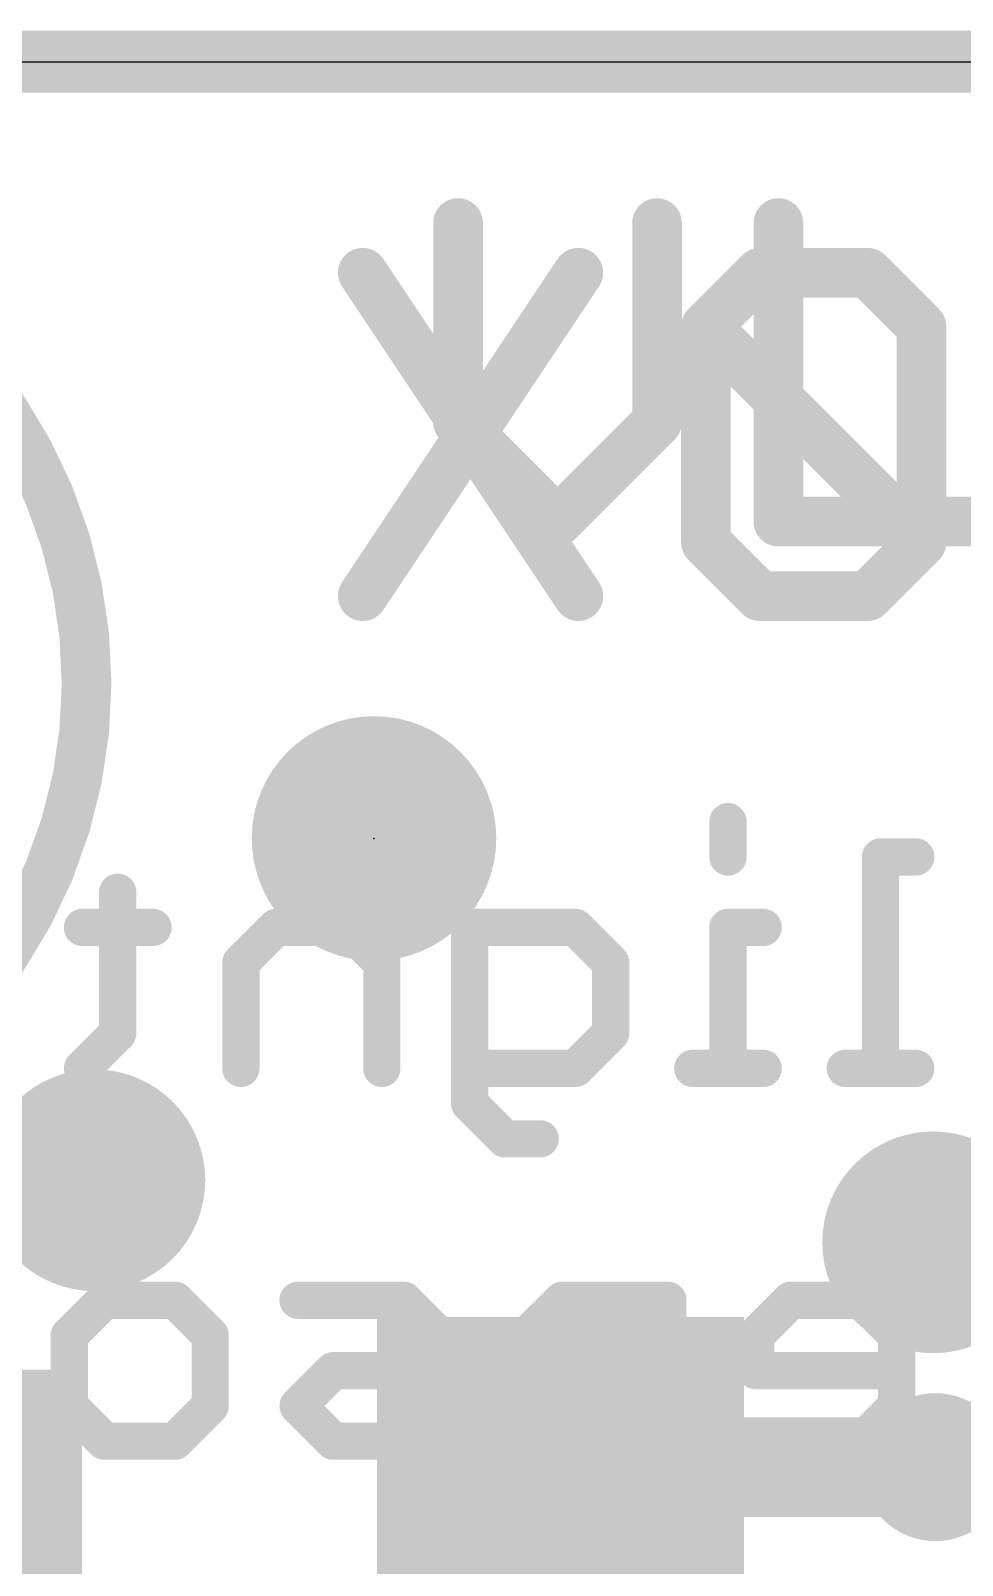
# Model space of a CAD drawing. Extents: x -0.1 to 20.4, y -0.1 to 17.9.
# Drawn here: x 4.31 to 8.12, y 11.63 to 17.91 of the extents above; entities that cross this region are included whole.
import ezdxf

# ---------------------------------------------------------------- set-up
doc = ezdxf.new("R2010")
doc.units = 0
for name, color, linetype in [('1', 12, 'CONTINUOUS'), ('16', 132, 'CONTINUOUS'), ('18', 110, 'CONTINUOUS'), ('20', 53, 'CONTINUOUS'), ('21', 40, 'CONTINUOUS'), ('22', 6, 'CONTINUOUS'), ('23', 53, 'CONTINUOUS')]:
    doc.layers.add(name, color=color, linetype=linetype)

# ---------------------------------------------------------------- blocks, each defined once
blk = doc.blocks.new('RECT')
blk.add_solid([(-0.5, -0.5), (0.5, -0.5), (-0.5, 0.5), (0.5, 0.5)])
blk = doc.blocks.new('PIE')
at = {"const_width": 0.5}
blk.add_lwpolyline([(0, -0.25, 1), (0, 0.25, 1), (0, -0.25)], format="xyb", dxfattribs=at)
blk = doc.blocks.new('ROUNDV')
at = {"const_width": 0.5}
blk.add_lwpolyline([(0, -0.25, 1), (0, 0.25, 1), (0, -0.25)], format="xyb", dxfattribs=at)

msp = doc.modelspace()

# ---------------------------------------------------------------- linework, layer by layer
at = {"layer": '1'}
for points, const_width in [([(0, 17.78), (20.32, 17.78)], 0.254), ([(8.268, 12.954), (8.001, 12.954)], 0.254), ([(6.513, 12.035), (6.477, 11.999)], 0.4064), ([(8.96, 12.035), (6.513, 12.035)], 0.4064)]:
    msp.add_lwpolyline(points, dxfattribs=dict(at, const_width=const_width))
for points, const_width in [([(8.001, 13.0175, 1), (8.001, 12.8905)], 0.127), ([(6.513, 12.1366, 1), (6.513, 11.9334)], 0.2032), ([(6.5848, 11.9632, 1), (6.4412, 12.1068)], 0.2032), ([(6.4052, 12.0708, 1), (6.5488, 11.9272)], 0.2032)]:
    msp.add_lwpolyline(points, format="xyb", dxfattribs=dict(at, const_width=const_width))
at = {"layer": '16', "const_width": 0.254}
for points in [[(0, 17.78), (20.32, 17.78)], [(8.001, 12.954), (9.779, 14.732)]]:
    msp.add_lwpolyline(points, dxfattribs=at)
at = {"layer": '16', "const_width": 0.127}
msp.add_lwpolyline([(7.9561, 12.9989, 1), (8.0459, 12.9091)], format="xyb", dxfattribs=at)
at = {"layer": '20'}
msp.add_line((2.54, 17.78), (17.78, 17.78), dxfattribs=at)
at = {"layer": '21'}
for points, const_width in [([(2.54, 13.24, 1), (2.54, 17.24, 1), (2.54, 13.24)], 0.2032), ([(6.1094, 17.1206, 1), (6.0078, 17.1206)], 0.1016), ([(6.9229, 17.1206, 1), (6.8213, 17.1206)], 0.1016), ([(7.4191, 17.1206, 1), (7.3175, 17.1206)], 0.1016), ([(6.0945, 16.3431, 1), (6.0226, 16.2712)], 0.1016), ([(6.908, 16.2712, 1), (6.8361, 16.3431)], 0.1016), ([(6.0078, 16.3071, 1), (6.1094, 16.3071)], 0.1016), ([(6.8213, 16.3071, 1), (6.9229, 16.3071)], 0.1016), ([(7.3683, 15.9512, 1), (7.3683, 15.8496)], 0.1016), ([(6.4294, 15.9363, 1), (6.5012, 15.8645)], 0.1016), ([(6.4294, 15.8645, 1), (6.5012, 15.9363)], 0.1016), ([(7.3175, 15.9004, 1), (7.4191, 15.9004)], 0.1016), ([(8.01, 11.885, 1), (8.01, 12.185, 1), (8.01, 11.885)], 0.3048)]:
    msp.add_lwpolyline(points, format="xyb", dxfattribs=dict(at, const_width=const_width))
at = {"layer": '21', "const_width": 0.2032}
for points in [[(6.0586, 17.1206), (6.0586, 16.3071)], [(6.8721, 16.3071), (6.8721, 17.1206)], [(7.3683, 17.1206), (7.3683, 15.9004)], [(6.0586, 16.3071), (6.4653, 15.9004)], [(6.4653, 15.9004), (6.8721, 16.3071)], [(7.3683, 15.9004), (8.1818, 15.9004)]]:
    msp.add_lwpolyline(points, dxfattribs=at)
at = {"layer": '22'}
for points, const_width in [([(6.5502, 16.9175), (5.6689, 15.5956)], 0.2032), ([(5.6689, 16.9175), (6.5502, 15.5956)], 0.2032), ([(7.2925, 16.9175), (7.0722, 16.6972)], 0.2032), ([(7.7332, 16.9175), (7.2925, 16.9175)], 0.2032), ([(7.9535, 16.6972), (7.7332, 16.9175)], 0.2032), ([(7.0722, 16.6972), (7.0722, 15.8159)], 0.2032), ([(7.9535, 15.8159), (7.0722, 16.6972)], 0.2032), ([(7.9535, 15.8159), (7.9535, 16.6972)], 0.2032), ([(7.0722, 15.8159), (7.2925, 15.5956)], 0.2032), ([(7.7332, 15.5956), (7.9535, 15.8159)], 0.2032), ([(7.2925, 15.5956), (7.7332, 15.5956)], 0.2032), ([(7.1621, 14.6736), (7.1621, 14.5295)], 0.1524), ([(5.747, 14.5295), (5.747, 13.6652)], 0.1524), ([(7.9299, 14.5295), (7.7858, 14.5295)], 0.1524), ([(7.7858, 14.5295), (7.7858, 13.6652)], 0.1524), ([(4.6674, 14.3855), (4.6674, 13.8093)], 0.1524), ([(4.8115, 14.2414), (4.5233, 14.2414)], 0.1524), ([(5.3148, 14.2414), (5.1707, 14.0974)], 0.1524), ([(5.6029, 14.2414), (5.3148, 14.2414)], 0.1524), ([(5.747, 14.0974), (5.6029, 14.2414)], 0.1524), ([(6.1063, 13.5211), (6.1063, 14.2414)], 0.1524), ([(6.1063, 14.2414), (6.5384, 14.2414)], 0.1524), ([(6.5384, 14.2414), (6.6825, 14.0974)], 0.1524), ([(7.3062, 14.2414), (7.1621, 14.2414)], 0.1524), ([(7.1621, 14.2414), (7.1621, 13.6652)], 0.1524), ([(5.1707, 14.0974), (5.1707, 13.6652)], 0.1524), ([(6.6825, 14.0974), (6.6825, 13.8093)], 0.1524), ([(4.6674, 13.8093), (4.5233, 13.6652)], 0.1524), ([(6.6825, 13.8093), (6.5384, 13.6652)], 0.1524), ([(6.5384, 13.6652), (6.1063, 13.6652)], 0.1524), ([(7.3062, 13.6652), (7.0181, 13.6652)], 0.1524), ([(7.9299, 13.6652), (7.6417, 13.6652)], 0.1524), ([(6.2503, 13.3771), (6.1063, 13.5211)], 0.1524), ([(6.3944, 13.3771), (6.2503, 13.3771)], 0.1524), ([(4.4691, 12.5734), (4.6132, 12.7174)], 0.1524), ([(4.6132, 12.7174), (4.9013, 12.7174)], 0.1524), ([(4.9013, 12.7174), (5.0453, 12.5734)], 0.1524), ([(5.8368, 12.7174), (5.4046, 12.7174)], 0.1524), ([(5.9809, 12.5734), (5.8368, 12.7174)], 0.1524), ([(6.4842, 12.7174), (6.3401, 12.5734)], 0.1524), ([(6.9164, 12.7174), (6.4842, 12.7174)], 0.1524), ([(6.9164, 12.1412), (6.9164, 12.7174)], 0.1524), ([(7.4197, 12.7174), (7.2757, 12.5734)], 0.1524), ([(7.7078, 12.7174), (7.4197, 12.7174)], 0.1524), ([(7.8519, 12.5734), (7.7078, 12.7174)], 0.1524), ([(4.4691, 12.2853), (4.4691, 12.5734)], 0.1524), ([(5.0453, 12.5734), (5.0453, 12.2853)], 0.1524), ([(5.8368, 12.4293), (5.9809, 12.5734)], 0.1524), ([(6.3401, 12.5734), (6.3401, 12.1412)], 0.1524), ([(7.2757, 12.5734), (7.2757, 12.4293)], 0.1524), ([(7.8519, 12.2853), (7.8519, 12.5734)], 0.1524), ([(5.4046, 12.2853), (5.5487, 12.4293)], 0.1524), ([(5.5487, 12.4293), (5.8368, 12.4293)], 0.1524), ([(7.2757, 12.4293), (7.8519, 12.4293)], 0.1524), ([(4.6132, 12.1412), (4.4691, 12.2853)], 0.1524), ([(5.0453, 12.2853), (4.9013, 12.1412)], 0.1524), ([(5.5487, 12.1412), (5.4046, 12.2853)], 0.1524), ([(7.7078, 12.1412), (7.8519, 12.2853)], 0.1524), ([(4.9013, 12.1412), (4.6132, 12.1412)], 0.1524), ([(5.9809, 12.1412), (5.5487, 12.1412)], 0.1524), ([(7.4197, 12.1412), (7.7078, 12.1412)], 0.1524)]:
    msp.add_lwpolyline(points, dxfattribs=dict(at, const_width=const_width))
for points, const_width in [([(5.7112, 16.9457, 1), (5.6267, 16.8893)], 0.1016), ([(6.5925, 16.8893, 1), (6.5079, 16.9457)], 0.1016), ([(7.2925, 16.9683, 1), (7.2925, 16.8667)], 0.1016), ([(7.3284, 16.8816, 1), (7.2566, 16.9534)], 0.1016), ([(7.7691, 16.9534, 1), (7.6972, 16.8816)], 0.1016), ([(7.7332, 16.8667, 1), (7.7332, 16.9683)], 0.1016), ([(7.123, 16.6972, 1), (7.0214, 16.6972)], 0.1016), ([(7.1081, 16.7331, 1), (7.0363, 16.6613)], 0.1016), ([(7.0363, 16.7331, 1), (7.1081, 16.6613)], 0.1016), ([(8.0043, 16.6972, 1), (7.9027, 16.6972)], 0.1016), ([(7.9176, 16.6613, 1), (7.9894, 16.7331)], 0.1016), ([(7.1081, 15.8518, 1), (7.0363, 15.78)], 0.1016), ([(7.9894, 15.78, 1), (7.9176, 15.8518)], 0.1016), ([(7.9176, 15.78, 1), (7.9894, 15.8518)], 0.1016), ([(7.0214, 15.8159, 1), (7.123, 15.8159)], 0.1016), ([(7.9027, 15.8159, 1), (8.0043, 15.8159)], 0.1016), ([(7.2925, 15.6464, 1), (7.2925, 15.5448)], 0.1016), ([(7.7332, 15.5448, 1), (7.7332, 15.6464)], 0.1016), ([(5.6267, 15.6238, 1), (5.7112, 15.5674)], 0.1016), ([(6.5079, 15.5674, 1), (6.5925, 15.6238)], 0.1016), ([(7.2566, 15.5597, 1), (7.3284, 15.6315)], 0.1016), ([(7.6972, 15.6315, 1), (7.7691, 15.5597)], 0.1016), ([(7.2002, 14.6736, 1), (7.124, 14.6736)], 0.0762), ([(5.7851, 14.5295, 1), (5.7089, 14.5295)], 0.0762), ([(7.124, 14.5295, 1), (7.2002, 14.5295)], 0.0762), ([(7.7858, 14.5676, 1), (7.7858, 14.4914)], 0.0762), ([(7.8239, 14.5295, 1), (7.7477, 14.5295)], 0.0762), ([(7.9299, 14.4914, 1), (7.9299, 14.5676)], 0.0762), ([(4.7055, 14.3855, 1), (4.6293, 14.3855)], 0.0762), ([(4.5233, 14.2795, 1), (4.5233, 14.2033)], 0.0762), ([(4.8115, 14.2033, 1), (4.8115, 14.2795)], 0.0762), ([(5.3148, 14.2795, 1), (5.3148, 14.2033)], 0.0762), ([(5.3417, 14.2145, 1), (5.2879, 14.2684)], 0.0762), ([(5.6299, 14.2684, 1), (5.576, 14.2145)], 0.0762), ([(5.6029, 14.2033, 1), (5.6029, 14.2795)], 0.0762), ([(6.1444, 14.2414, 1), (6.0682, 14.2414)], 0.0762), ([(6.1063, 14.2795, 1), (6.1063, 14.2033)], 0.0762), ([(6.5654, 14.2684, 1), (6.5115, 14.2145)], 0.0762), ([(6.5384, 14.2033, 1), (6.5384, 14.2795)], 0.0762), ([(7.1621, 14.2795, 1), (7.1621, 14.2033)], 0.0762), ([(7.2002, 14.2414, 1), (7.124, 14.2414)], 0.0762), ([(7.3062, 14.2033, 1), (7.3062, 14.2795)], 0.0762), ([(5.2088, 14.0974, 1), (5.1326, 14.0974)], 0.0762), ([(5.1438, 14.1243, 1), (5.1977, 14.0704)], 0.0762), ([(5.72, 14.0704, 1), (5.7739, 14.1243)], 0.0762), ([(6.7206, 14.0974, 1), (6.6444, 14.0974)], 0.0762), ([(6.6556, 14.0704, 1), (6.7094, 14.1243)], 0.0762), ([(4.6943, 13.7823, 1), (4.6405, 13.8362)], 0.0762), ([(6.7094, 13.7823, 1), (6.6556, 13.8362)], 0.0762), ([(4.6293, 13.8093, 1), (4.7055, 13.8093)], 0.0762), ([(6.6444, 13.8093, 1), (6.7206, 13.8093)], 0.0762), ([(6.1063, 13.7033, 1), (6.1063, 13.6271)], 0.0762), ([(6.5384, 13.6271, 1), (6.5384, 13.7033)], 0.0762), ([(7.0181, 13.7033, 1), (7.0181, 13.6271)], 0.0762), ([(7.3062, 13.6271, 1), (7.3062, 13.7033)], 0.0762), ([(7.6417, 13.7033, 1), (7.6417, 13.6271)], 0.0762), ([(7.9299, 13.6271, 1), (7.9299, 13.7033)], 0.0762), ([(4.4964, 13.6921, 1), (4.5503, 13.6383)], 0.0762), ([(5.1326, 13.6652, 1), (5.2088, 13.6652)], 0.0762), ([(5.7089, 13.6652, 1), (5.7851, 13.6652)], 0.0762), ([(6.5115, 13.6921, 1), (6.5654, 13.6383)], 0.0762), ([(7.124, 13.6652, 1), (7.2002, 13.6652)], 0.0762), ([(7.7477, 13.6652, 1), (7.8239, 13.6652)], 0.0762), ([(6.1332, 13.5481, 1), (6.0793, 13.4942)], 0.0762), ([(6.0682, 13.5211, 1), (6.1444, 13.5211)], 0.0762), ([(6.2503, 13.4152, 1), (6.2503, 13.339)], 0.0762), ([(6.2234, 13.3501, 1), (6.2773, 13.404)], 0.0762), ([(6.3944, 13.339, 1), (6.3944, 13.4152)], 0.0762), ([(4.6132, 12.7555, 1), (4.6132, 12.6793)], 0.0762), ([(4.6401, 12.6905, 1), (4.5862, 12.7444)], 0.0762), ([(4.9282, 12.7444, 1), (4.8743, 12.6905)], 0.0762), ([(4.9013, 12.6793, 1), (4.9013, 12.7555)], 0.0762), ([(5.4046, 12.7555, 1), (5.4046, 12.6793)], 0.0762), ([(5.8637, 12.7444, 1), (5.8099, 12.6905)], 0.0762), ([(5.8368, 12.6793, 1), (5.8368, 12.7555)], 0.0762), ([(6.4842, 12.7555, 1), (6.4842, 12.6793)], 0.0762), ([(6.5111, 12.6905, 1), (6.4573, 12.7444)], 0.0762), ([(6.9545, 12.7174, 1), (6.8783, 12.7174)], 0.0762), ([(6.9164, 12.6793, 1), (6.9164, 12.7555)], 0.0762), ([(7.4197, 12.7555, 1), (7.4197, 12.6793)], 0.0762), ([(7.4467, 12.6905, 1), (7.3928, 12.7444)], 0.0762), ([(7.7348, 12.7444, 1), (7.6809, 12.6905)], 0.0762), ([(7.7078, 12.6793, 1), (7.7078, 12.7555)], 0.0762), ([(4.5072, 12.5734, 1), (4.431, 12.5734)], 0.0762), ([(4.4422, 12.6003, 1), (4.4961, 12.5464)], 0.0762), ([(5.0834, 12.5734, 1), (5.0072, 12.5734)], 0.0762), ([(5.0184, 12.5464, 1), (5.0723, 12.6003)], 0.0762), ([(6.0078, 12.5464, 1), (5.9539, 12.6003)], 0.0762), ([(5.9539, 12.5464, 1), (6.0078, 12.6003)], 0.0762), ([(6.3782, 12.5734, 1), (6.302, 12.5734)], 0.0762), ([(6.3132, 12.6003, 1), (6.3671, 12.5464)], 0.0762), ([(7.2487, 12.6003, 1), (7.3026, 12.5464)], 0.0762), ([(7.3138, 12.5734, 1), (7.2376, 12.5734)], 0.0762), ([(7.89, 12.5734, 1), (7.8138, 12.5734)], 0.0762), ([(7.8249, 12.5464, 1), (7.8788, 12.6003)], 0.0762), ([(5.5487, 12.4674, 1), (5.5487, 12.3912)], 0.0762), ([(5.5756, 12.4024, 1), (5.5217, 12.4563)], 0.0762), ([(5.8099, 12.4563, 1), (5.8637, 12.4024)], 0.0762), ([(5.8368, 12.3912, 1), (5.8368, 12.4674)], 0.0762), ([(7.2757, 12.4674, 1), (7.2757, 12.3912)], 0.0762), ([(7.8519, 12.3912, 1), (7.8519, 12.4674)], 0.0762), ([(7.2376, 12.4293, 1), (7.3138, 12.4293)], 0.0762), ([(4.4961, 12.3122, 1), (4.4422, 12.2583)], 0.0762), ([(5.0723, 12.2583, 1), (5.0184, 12.3122)], 0.0762), ([(5.4316, 12.3122, 1), (5.3777, 12.2583)], 0.0762), ([(7.8788, 12.2583, 1), (7.8249, 12.3122)], 0.0762), ([(4.431, 12.2853, 1), (4.5072, 12.2853)], 0.0762), ([(5.0072, 12.2853, 1), (5.0834, 12.2853)], 0.0762), ([(5.3777, 12.3122, 1), (5.4316, 12.2583)], 0.0762), ([(7.8138, 12.2853, 1), (7.89, 12.2853)], 0.0762), ([(4.6132, 12.1793, 1), (4.6132, 12.1031)], 0.0762), ([(4.5862, 12.1143, 1), (4.6401, 12.1681)], 0.0762), ([(4.8743, 12.1681, 1), (4.9282, 12.1143)], 0.0762), ([(4.9013, 12.1031, 1), (4.9013, 12.1793)], 0.0762), ([(5.5487, 12.1793, 1), (5.5487, 12.1031)], 0.0762), ([(5.5217, 12.1143, 1), (5.5756, 12.1681)], 0.0762), ([(5.9809, 12.1031, 1), (5.9809, 12.1793)], 0.0762), ([(6.302, 12.1412, 1), (6.3782, 12.1412)], 0.0762), ([(6.8783, 12.1412, 1), (6.9545, 12.1412)], 0.0762), ([(7.4197, 12.1793, 1), (7.4197, 12.1031)], 0.0762), ([(7.6809, 12.1681, 1), (7.7348, 12.1143)], 0.0762), ([(7.7078, 12.1031, 1), (7.7078, 12.1793)], 0.0762)]:
    msp.add_lwpolyline(points, format="xyb", dxfattribs=dict(at, const_width=const_width))
at = {"layer": '23'}
msp.add_point((5.715, 14.605), dxfattribs=at)

# ---------------------------------------------------------------- block references
at = {"layer": '1'}
msp.add_blockref('PIE', (5.715, 14.605), dxfattribs=at)
at = {"layer": '1', "xscale": 1.3, "yscale": 1.5, "rotation": 270}
msp.add_blockref('RECT', (6.477, 11.999), dxfattribs=at)
at = {"layer": '1', "xscale": 1.3, "yscale": 1.5}
msp.add_blockref('RECT', (3.871, 11.684), dxfattribs=at)
at = {"layer": '18', "xscale": 0.9064, "yscale": 0.9064}
for p in [(4.572, 13.208), (4.572, 13.208), (8.001, 12.954), (8.001, 12.954)]:
    msp.add_blockref('ROUNDV', p, dxfattribs=at)

doc.saveas('drawing.dxf')
